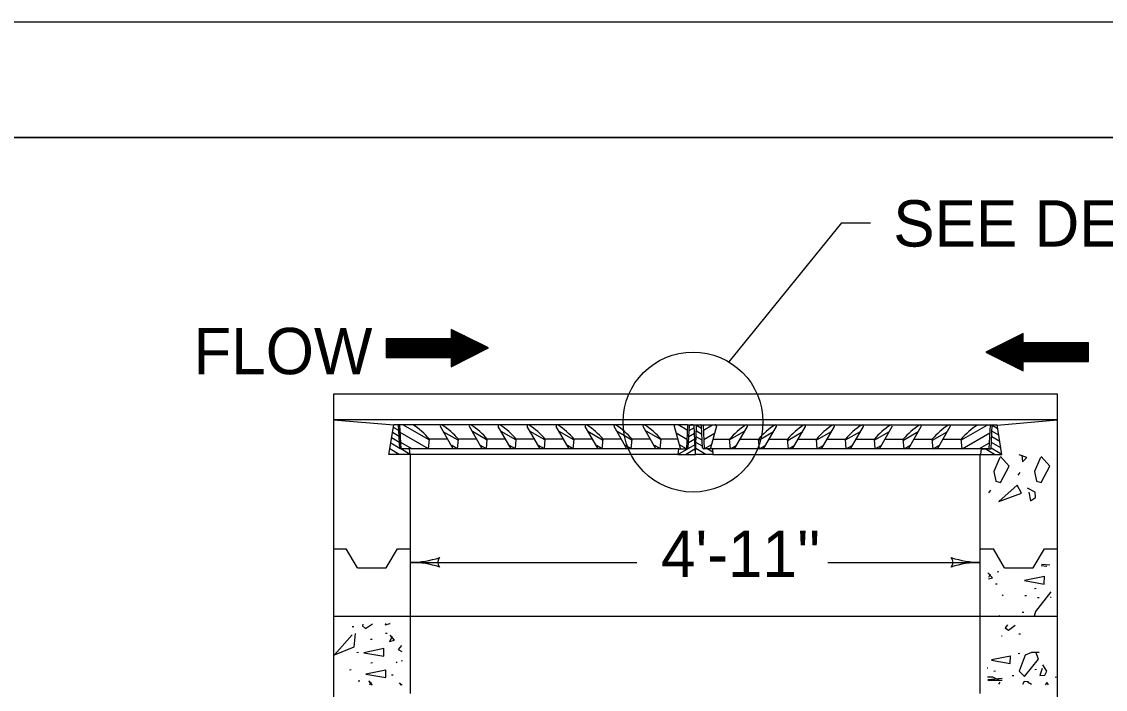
# Model space of a CAD drawing. Extents: x 1000 to 1036.3, y 1000 to 1022.
# Drawn here: x 1014.339 to 1019.016, y 1019.119 to 1022 of the extents above; entities that cross this region are included whole.
import ezdxf

# ---------------------------------------------------------------- set-up
doc = ezdxf.new("R2010")
doc.units = 0
for name, color, linetype in [('Level 1', 7, 'Continuous'), ('Level 10', 7, 'Continuous'), ('Level 11', 7, 'Continuous')]:
    doc.layers.add(name, color=color, linetype=linetype)

msp = doc.modelspace()

# ---------------------------------------------------------------- linework, layer by layer
at = {"layer": 'Level 1'}
for p, q in [((1017.8778, 1021.1319), (1017.3917, 1020.5315)), ((1017.8778, 1021.1319), (1018.0028, 1021.1319)), ((1018.8095, 1020.3926), (1015.6845, 1020.3926)), ((1015.6845, 1020.3926), (1015.6845, 1019.7259)), ((1018.8095, 1019.7259), (1018.8095, 1020.3926)), ((1018.8095, 1020.2815), (1015.6845, 1020.2815)), ((1015.6845, 1020.2815), (1015.9448, 1020.26)), ((1018.5493, 1020.2596), (1018.8095, 1020.2815)), ((1015.924, 1020.133), (1015.9448, 1020.2607)), ((1015.9683, 1020.21), (1015.9393, 1020.2267)), ((1015.967, 1020.2358), (1015.943, 1020.2495)), ((1017.213, 1020.2607), (1015.9448, 1020.2607)), ((1015.971, 1020.1565), (1015.9657, 1020.2607)), ((1015.9765, 1020.1568), (1015.9712, 1020.2607)), ((1016.095, 1020.1565), (1015.973, 1020.227)), ((1016.0975, 1020.1955), (1015.9847, 1020.2607)), ((1016.2017, 1020.1565), (1016.1462, 1020.2528)), ((1016.2223, 1020.1939), (1016.1588, 1020.2306)), ((1016.3267, 1020.1565), (1016.2712, 1020.2528)), ((1016.3483, 1020.1948), (1016.2847, 1020.2315)), ((1016.4517, 1020.1565), (1016.3962, 1020.2528)), ((1016.472, 1020.195), (1016.4085, 1020.2317)), ((1016.5767, 1020.1565), (1016.5212, 1020.2528)), ((1016.5975, 1020.1953), (1016.5338, 1020.232)), ((1016.7017, 1020.1565), (1016.646, 1020.2528)), ((1016.722, 1020.1952), (1016.6583, 1020.2318)), ((1016.8267, 1020.1565), (1016.771, 1020.2528)), ((1016.8463, 1020.1948), (1016.7827, 1020.2315)), ((1016.9515, 1020.1565), (1016.896, 1020.2528)), ((1016.9728, 1020.1948), (1016.9093, 1020.2315)), ((1017.0767, 1020.1565), (1017.021, 1020.2528)), ((1017.0977, 1020.1965), (1017.0342, 1020.2332)), ((1017.1555, 1020.2541), (1017.1807, 1020.1603)), ((1017.2092, 1020.1974), (1017.1637, 1020.2237)), ((1017.211, 1020.238), (1017.1717, 1020.2608)), ((1017.213, 1020.2607), (1017.2078, 1020.1565)), ((1017.213, 1020.2607), (1017.2923, 1020.2607)), ((1017.216, 1020.1614), (1017.2207, 1020.2556)), ((1017.2185, 1020.21), (1017.2433, 1020.2243)), ((1017.2197, 1020.2358), (1017.2423, 1020.2488)), ((1017.2368, 1020.2605), (1017.2258, 1020.2605)), ((1017.247, 1020.133), (1017.242, 1020.2557)), ((1017.247, 1020.133), (1017.252, 1020.2557)), ((1017.2752, 1020.2193), (1017.2512, 1020.2332)), ((1017.2738, 1020.245), (1017.2522, 1020.2575)), ((1017.2572, 1020.2607), (1017.2682, 1020.2607)), ((1017.278, 1020.1615), (1017.2733, 1020.2557)), ((1017.2798, 1020.2607), (1017.285, 1020.1565)), ((1017.2817, 1020.2607), (1018.521, 1020.2607)), ((1017.2818, 1020.238), (1017.3212, 1020.2608)), ((1017.2837, 1020.1974), (1017.3297, 1020.2239)), ((1017.3373, 1020.2541), (1017.3122, 1020.1603)), ((1017.3952, 1020.1965), (1017.4587, 1020.2332)), ((1017.4162, 1020.1565), (1017.4718, 1020.2528)), ((1017.52, 1020.1948), (1017.5835, 1020.2315)), ((1017.5413, 1020.1565), (1017.5968, 1020.2528)), ((1017.6465, 1020.1948), (1017.7102, 1020.2315)), ((1017.6662, 1020.1565), (1017.7218, 1020.2528)), ((1017.7708, 1020.1952), (1017.8345, 1020.2318)), ((1017.7912, 1020.1565), (1017.8468, 1020.2528)), ((1017.8953, 1020.1953), (1017.959, 1020.232)), ((1017.9162, 1020.1565), (1017.9717, 1020.2528)), ((1018.0208, 1020.195), (1018.0843, 1020.2317)), ((1018.0412, 1020.1565), (1018.0967, 1020.2528)), ((1018.1445, 1020.1948), (1018.2082, 1020.2315)), ((1018.1662, 1020.1565), (1018.2217, 1020.2528)), ((1018.2705, 1020.1939), (1018.334, 1020.2306)), ((1018.2912, 1020.1565), (1018.3467, 1020.2528)), ((1018.3953, 1020.1955), (1018.5062, 1020.2595)), ((1018.3978, 1020.1565), (1018.5172, 1020.2255)), ((1018.5192, 1020.2607), (1018.514, 1020.1565)), ((1018.5192, 1020.2607), (1018.5492, 1020.2607)), ((1018.523, 1020.1565), (1018.5283, 1020.2607)), ((1018.5565, 1020.2157), (1018.5268, 1020.2328)), ((1018.552, 1020.2432), (1018.5282, 1020.257)), ((1018.57, 1020.133), (1018.5492, 1020.2607)), ((1015.9708, 1020.1587), (1015.9318, 1020.1812)), ((1015.9697, 1020.1843), (1015.9357, 1020.2039)), ((1016.0228, 1020.1565), (1015.9752, 1020.1841)), ((1016.095, 1020.1565), (1016.0987, 1020.1982)), ((1016.1775, 1020.1982), (1016.0987, 1020.1982)), ((1016.22, 1020.1565), (1016.1948, 1020.171)), ((1016.22, 1020.1565), (1016.2237, 1020.1982)), ((1016.22, 1020.1565), (1016.2237, 1020.1982)), ((1016.3027, 1020.1982), (1016.2235, 1020.1982)), ((1016.345, 1020.1565), (1016.3198, 1020.171)), ((1016.345, 1020.1565), (1016.3487, 1020.1982)), ((1016.4272, 1020.1982), (1016.3482, 1020.1982)), ((1016.4698, 1020.1565), (1016.4448, 1020.171)), ((1016.4698, 1020.1565), (1016.4735, 1020.1982)), ((1016.5527, 1020.1982), (1016.4735, 1020.1982)), ((1016.5948, 1020.1565), (1016.5698, 1020.171)), ((1016.5948, 1020.1565), (1016.5985, 1020.1982)), ((1016.678, 1020.1982), (1016.5982, 1020.1982)), ((1016.7198, 1020.1565), (1016.6947, 1020.171)), ((1016.7198, 1020.1565), (1016.7235, 1020.1982)), ((1016.803, 1020.1982), (1016.724, 1020.1982)), ((1016.8448, 1020.1565), (1016.8197, 1020.171)), ((1016.8448, 1020.1565), (1016.8485, 1020.1982)), ((1016.928, 1020.1982), (1016.8487, 1020.1982)), ((1016.9698, 1020.1565), (1016.9447, 1020.171)), ((1016.9698, 1020.1565), (1016.9735, 1020.1982)), ((1017.0525, 1020.1982), (1016.9735, 1020.1982)), ((1017.0948, 1020.1565), (1017.0697, 1020.171)), ((1017.0948, 1020.1565), (1017.0985, 1020.1982)), ((1017.1705, 1020.1982), (1017.0985, 1020.1982)), ((1017.1715, 1020.133), (1017.2453, 1020.1757)), ((1017.2078, 1020.1565), (1017.178, 1020.1738)), ((1017.2172, 1020.1843), (1017.2443, 1020.2001)), ((1017.2777, 1020.1679), (1017.2492, 1020.1844)), ((1017.2765, 1020.1937), (1017.2502, 1020.2088)), ((1017.285, 1020.1565), (1017.3148, 1020.1738)), ((1017.3223, 1020.1982), (1017.3943, 1020.1982)), ((1017.398, 1020.1565), (1017.3943, 1020.1982)), ((1017.398, 1020.1565), (1017.4232, 1020.171)), ((1017.4403, 1020.1982), (1017.5193, 1020.1982)), ((1017.523, 1020.1565), (1017.5193, 1020.1982)), ((1017.523, 1020.1565), (1017.5482, 1020.171)), ((1017.5648, 1020.1982), (1017.6442, 1020.1982)), ((1017.648, 1020.1565), (1017.6443, 1020.1982)), ((1017.648, 1020.1565), (1017.6732, 1020.171)), ((1017.6898, 1020.1982), (1017.7688, 1020.1982)), ((1017.773, 1020.1565), (1017.7693, 1020.1982)), ((1017.773, 1020.1565), (1017.7982, 1020.171)), ((1017.8148, 1020.1982), (1017.8947, 1020.1982)), ((1017.898, 1020.1565), (1017.8943, 1020.1982)), ((1017.898, 1020.1565), (1017.923, 1020.171)), ((1017.9402, 1020.1982), (1018.0193, 1020.1982)), ((1018.023, 1020.1565), (1018.0193, 1020.1982)), ((1018.023, 1020.1565), (1018.048, 1020.171)), ((1018.0657, 1020.1982), (1018.1447, 1020.1982)), ((1018.1478, 1020.1565), (1018.1442, 1020.1982)), ((1018.1478, 1020.1565), (1018.173, 1020.171)), ((1018.1902, 1020.1982), (1018.2693, 1020.1982)), ((1018.2728, 1020.1565), (1018.2692, 1020.1982)), ((1018.2728, 1020.1565), (1018.2692, 1020.1982)), ((1018.2728, 1020.1565), (1018.298, 1020.171)), ((1018.3153, 1020.1982), (1018.3942, 1020.1982)), ((1018.3978, 1020.1565), (1018.3942, 1020.1982)), ((1018.473, 1020.1582), (1018.5135, 1020.1817)), ((1018.5655, 1020.1606), (1018.5245, 1020.1843)), ((1018.561, 1020.1881), (1018.5257, 1020.2085)), ((1016.0152, 1020.133), (1015.924, 1020.133)), ((1015.9688, 1020.133), (1015.9283, 1020.1565)), ((1016.0127, 1020.1565), (1015.971, 1020.1565)), ((1016.0152, 1020.133), (1015.9747, 1020.1565)), ((1016.0152, 1020.133), (1016.0127, 1020.1565)), ((1017.174, 1020.1565), (1016.0127, 1020.1565)), ((1017.1715, 1020.133), (1016.0152, 1020.133)), ((1016.0178, 1019.7259), (1016.0178, 1020.133)), ((1017.174, 1020.1565), (1017.1715, 1020.133)), ((1017.1715, 1020.133), (1017.247, 1020.133)), ((1017.174, 1020.1565), (1017.2108, 1020.1565)), ((1017.2038, 1020.133), (1017.2445, 1020.1565)), ((1017.3225, 1020.133), (1017.247, 1020.133)), ((1017.2918, 1020.133), (1017.248, 1020.1583)), ((1017.32, 1020.1565), (1017.2832, 1020.1565)), ((1018.514, 1020.1565), (1017.285, 1020.1565)), ((1017.3215, 1020.1427), (1017.2977, 1020.1565)), ((1017.32, 1020.1565), (1017.3225, 1020.133)), ((1017.3225, 1020.133), (1018.4788, 1020.133)), ((1018.4762, 1019.7259), (1018.4762, 1020.133)), ((1018.4762, 1019.7259), (1018.4762, 1020.133)), ((1018.4788, 1020.133), (1018.4813, 1020.1565)), ((1018.4788, 1020.133), (1018.57, 1020.133)), ((1018.4813, 1020.1565), (1018.523, 1020.1565)), ((1018.5377, 1020.133), (1018.497, 1020.1565)), ((1018.57, 1020.133), (1018.5232, 1020.1601)), ((1015.6845, 1019.7259), (1015.6852, 1019.7259)), ((1015.6845, 1019.7259), (1015.6845, 1018.1426)), ((1015.6852, 1019.7259), (1015.74, 1019.7259)), ((1015.788, 1019.6426), (1015.74, 1019.7259)), ((1015.9122, 1019.6426), (1015.9603, 1019.7259)), ((1015.9603, 1019.7259), (1016.0177, 1019.7259)), ((1016.0178, 1019.4343), (1016.0178, 1019.7259)), ((1018.4762, 1019.4343), (1018.4762, 1019.7259)), ((1018.4773, 1019.7259), (1018.478, 1019.7259)), ((1018.478, 1019.7259), (1018.5328, 1019.7259)), ((1018.581, 1019.6426), (1018.5328, 1019.7259)), ((1018.7052, 1019.6426), (1018.7533, 1019.7259)), ((1018.7533, 1019.7259), (1018.8107, 1019.7259)), ((1018.8095, 1018.1426), (1018.8095, 1019.7259)), ((1015.788, 1019.6426), (1015.9122, 1019.6426)), ((1018.581, 1019.6426), (1018.7052, 1019.6426)), ((1015.6845, 1019.4343), (1018.8095, 1019.4343)), ((1016.0178, 1019.1009), (1016.0178, 1019.4343)), ((1018.4762, 1019.1009), (1018.4762, 1019.4343))]:
    msp.add_line(p, q, dxfattribs=at)
for points in [[(1016.3538, 1020.5921), (1016.1928, 1020.6723), (1016.1928, 1020.6321), (1015.9115, 1020.6321), (1015.9115, 1020.5515), (1016.1928, 1020.5515), (1016.1928, 1020.5113)], [(1018.5005, 1020.5736), (1018.6615, 1020.4934), (1018.6615, 1020.5336), (1018.943, 1020.5336), (1018.943, 1020.6142), (1018.6615, 1020.6142), (1018.6615, 1020.6544)]]:
    msp.add_lwpolyline(points, close=True, dxfattribs=at)
for points in [[(1016.1933, 1020.6723), (1016.1928, 1020.6723)], [(1016.201, 1020.6681), (1016.1928, 1020.6681)], [(1016.209, 1020.6643), (1016.1928, 1020.6643)], [(1016.2175, 1020.6605), (1016.1928, 1020.6605)], [(1016.2255, 1020.6563), (1016.1928, 1020.6563)], [(1016.2337, 1020.6519), (1016.1928, 1020.6519)], [(1016.2415, 1020.6479), (1016.1928, 1020.6479)], [(1016.2497, 1020.6439), (1016.1928, 1020.6439)], [(1016.2578, 1020.6399), (1016.1928, 1020.6399)], [(1018.6333, 1020.6405), (1018.6615, 1020.6405)], [(1018.6415, 1020.6443), (1018.6615, 1020.6443)], [(1018.6493, 1020.6483), (1018.6615, 1020.6483)], [(1018.6577, 1020.6524), (1018.6615, 1020.6524)], [(1016.274, 1020.6319), (1015.9115, 1020.6319)], [(1016.278, 1020.6302), (1015.9115, 1020.6302)], [(1016.286, 1020.6259), (1015.9115, 1020.6259)], [(1016.294, 1020.6219), (1015.9115, 1020.6219)], [(1016.3022, 1020.6181), (1015.9115, 1020.6181)], [(1016.31, 1020.6139), (1015.9115, 1020.6139)], [(1016.3182, 1020.6098), (1015.9115, 1020.6098)], [(1016.3263, 1020.6058), (1015.9115, 1020.6058)], [(1016.3343, 1020.6021), (1015.9115, 1020.6021)], [(1016.3423, 1020.5979), (1015.9115, 1020.5979)], [(1016.3423, 1020.5979), (1015.9115, 1020.5979)], [(1016.3503, 1020.5939), (1015.9115, 1020.5939)], [(1016.2657, 1020.6359), (1016.1928, 1020.6359)], [(1018.5372, 1020.5922), (1018.943, 1020.5922)], [(1018.5452, 1020.5962), (1018.943, 1020.5962)], [(1018.5533, 1020.6), (1018.943, 1020.6)], [(1018.5613, 1020.6042), (1018.943, 1020.6042)], [(1018.5693, 1020.6082), (1018.943, 1020.6082)], [(1018.5772, 1020.6121), (1018.943, 1020.6121)], [(1018.5852, 1020.6161), (1018.6615, 1020.6161)], [(1018.5935, 1020.6203), (1018.6615, 1020.6203)], [(1018.5935, 1020.6203), (1018.6615, 1020.6203)], [(1018.6012, 1020.6243), (1018.6615, 1020.6243)], [(1018.6093, 1020.6282), (1018.6615, 1020.6282)], [(1018.6173, 1020.6321), (1018.6615, 1020.6321)], [(1018.6255, 1020.6362), (1018.6615, 1020.6362)], [(1016.3488, 1020.5897), (1015.9115, 1020.5897)], [(1016.3413, 1020.5856), (1015.9115, 1020.5856)], [(1016.333, 1020.5816), (1015.9115, 1020.5816)], [(1016.325, 1020.5776), (1015.9115, 1020.5776)], [(1016.3172, 1020.5735), (1015.9115, 1020.5735)], [(1016.3092, 1020.5695), (1015.9115, 1020.5695)], [(1016.301, 1020.5657), (1015.9115, 1020.5657)], [(1016.293, 1020.5615), (1015.9115, 1020.5615)], [(1016.285, 1020.5575), (1015.9115, 1020.5575)], [(1016.2772, 1020.5536), (1015.9115, 1020.5536)], [(1016.2692, 1020.5496), (1016.1928, 1020.5496)], [(1016.2608, 1020.5453), (1016.1928, 1020.5453)], [(1016.2608, 1020.5453), (1016.1928, 1020.5453)], [(1018.504, 1020.5718), (1018.943, 1020.5718)], [(1018.5055, 1020.576), (1018.943, 1020.576)], [(1018.512, 1020.5678), (1018.943, 1020.5678)], [(1018.512, 1020.5678), (1018.943, 1020.5678)], [(1018.5132, 1020.5801), (1018.943, 1020.5801)], [(1018.52, 1020.5636), (1018.943, 1020.5636)], [(1018.5213, 1020.5841), (1018.943, 1020.5841)], [(1018.528, 1020.5599), (1018.943, 1020.5599)], [(1018.5293, 1020.5881), (1018.943, 1020.5881)], [(1018.5362, 1020.5559), (1018.943, 1020.5559)], [(1018.5443, 1020.5518), (1018.943, 1020.5518)], [(1018.5522, 1020.5476), (1018.943, 1020.5476)], [(1018.5603, 1020.5438), (1018.943, 1020.5438)], [(1016.2532, 1020.5413), (1016.1928, 1020.5413)], [(1016.245, 1020.5375), (1016.1928, 1020.5375)], [(1016.237, 1020.5336), (1016.1928, 1020.5336)], [(1016.2288, 1020.5295), (1016.1928, 1020.5295)], [(1016.221, 1020.5252), (1016.1928, 1020.5252)], [(1016.2128, 1020.5213), (1016.1928, 1020.5213)], [(1016.205, 1020.5173), (1016.1928, 1020.5173)], [(1016.1967, 1020.5133), (1016.1928, 1020.5133)], [(1018.5683, 1020.5398), (1018.943, 1020.5398)], [(1018.5763, 1020.5355), (1018.943, 1020.5355)], [(1018.5803, 1020.5338), (1018.943, 1020.5338)], [(1018.5888, 1020.5298), (1018.6615, 1020.5298)], [(1018.5967, 1020.5258), (1018.6615, 1020.5258)], [(1018.6048, 1020.5218), (1018.6615, 1020.5218)], [(1018.613, 1020.5178), (1018.6615, 1020.5178)], [(1018.6208, 1020.5138), (1018.6615, 1020.5138)], [(1018.629, 1020.5094), (1018.6615, 1020.5094)], [(1018.637, 1020.5052), (1018.6615, 1020.5052)], [(1018.6453, 1020.5014), (1018.6615, 1020.5014)], [(1018.6533, 1020.4976), (1018.6615, 1020.4976)], [(1018.6612, 1020.4934), (1018.6615, 1020.4934)], [(1018.5608, 1020.1193), (1018.5343, 1020.0585), (1018.5435, 1020.017), (1018.564, 1020.0115), (1018.6008, 1020.0821), (1018.563, 1020.1243)], [(1018.6563, 1020.1301), (1018.6585, 1020.1006), (1018.6775, 1020.1189), (1018.6438, 1020.1303)], [(1018.7367, 1020.1193), (1018.7102, 1020.0585), (1018.7193, 1020.017), (1018.7397, 1020.0115), (1018.7765, 1020.0821), (1018.7387, 1020.1243)], [(1018.647, 1020.054), (1018.6387, 1020.0429)], [(1018.6357, 1019.9995), (1018.5567, 1019.9293), (1018.6545, 1019.9648), (1018.6352, 1020.0005)], [(1018.6858, 1019.9701), (1018.6938, 1019.9328), (1018.7153, 1019.9465), (1018.713, 1019.9698), (1018.6795, 1019.9874)], [(1018.52, 1019.9778), (1018.5117, 1019.9668)], [(1018.7773, 1019.6548), (1018.7413, 1019.657)], [(1018.5292, 1019.5996), (1018.5097, 1019.6218)], [(1018.5185, 1019.6165), (1018.5115, 1019.602)], [(1018.5562, 1019.6256), (1018.549, 1019.6247)], [(1018.739, 1019.6537), (1018.763, 1019.6503)], [(1018.5125, 1019.5953), (1018.5292, 1019.5996)], [(1018.5497, 1019.5733), (1018.5425, 1019.5723)], [(1018.753, 1019.6058), (1018.6668, 1019.5879), (1018.7522, 1019.5728), (1018.753, 1019.6067)], [(1018.5748, 1019.5223), (1018.5703, 1019.5258)], [(1018.6755, 1019.5231), (1018.6683, 1019.5222)], [(1018.717, 1019.5536), (1018.7098, 1019.5527)], [(1018.7808, 1019.5392), (1018.715, 1019.4547)], [(1018.7825, 1019.5146), (1018.779, 1019.5178)], [(1018.73, 1019.5143), (1018.723, 1019.5135)], [(1018.5605, 1019.436), (1018.5563, 1019.4343)], [(1018.6647, 1019.4511), (1018.6575, 1019.4502)], [(1018.715, 1019.4547), (1018.709, 1019.4343)], [(1015.7723, 1019.3889), (1015.7653, 1019.388)], [(1015.8117, 1019.3998), (1015.8098, 1019.3936)], [(1015.8098, 1019.3936), (1015.8222, 1019.3812)], [(1015.8222, 1019.3812), (1015.8535, 1019.401)], [(1015.9098, 1019.4025), (1015.9073, 1019.3972)], [(1015.9073, 1019.3972), (1015.9287, 1019.4025)], [(1015.9287, 1019.4025), (1015.9283, 1019.403)], [(1018.5935, 1019.3973), (1018.5845, 1019.3847)], [(1018.5845, 1019.3847), (1018.5987, 1019.374)], [(1018.5987, 1019.374), (1018.6277, 1019.396)], [(1015.7653, 1019.3536), (1015.6888, 1019.2682), (1015.7733, 1019.302), (1015.7795, 1019.3598)], [(1015.851, 1019.3343), (1015.8438, 1019.3335)], [(1015.9163, 1019.3606), (1015.9093, 1019.3597)], [(1015.9377, 1019.3474), (1015.927, 1019.3252), (1015.9483, 1019.3305), (1015.9288, 1019.3528)], [(1018.5708, 1019.3488), (1018.5685, 1019.3485)], [(1018.6493, 1019.3575), (1018.6422, 1019.3567)], [(1015.9023, 1019.2948), (1015.816, 1019.2771), (1015.9013, 1019.262), (1015.9023, 1019.2958)], [(1015.9785, 1019.3078), (1015.9637, 1019.2904)], [(1015.9637, 1019.2904), (1015.98, 1019.2822)], [(1015.792, 1019.2777), (1015.785, 1019.2768)], [(1015.9592, 1019.2357), (1015.9557, 1019.233)], [(1015.9825, 1019.2417), (1015.9768, 1019.241)], [(1018.5242, 1019.2443), (1018.606, 1019.2298)], [(1018.6068, 1019.2627), (1018.5252, 1019.2458)], [(1018.606, 1019.2298), (1018.6068, 1019.2635)], [(1018.6472, 1019.2738), (1018.64, 1019.2728)], [(1018.7302, 1019.2783), (1018.6973, 1019.2775), (1018.6698, 1019.2668), (1018.6448, 1019.1975), (1018.6672, 1019.1743), (1018.7275, 1019.249), (1018.7168, 1019.2793)], [(1015.7615, 1019.2026), (1015.7543, 1019.2017)], [(1015.911, 1019.2023), (1015.8248, 1019.1846), (1015.9102, 1019.1695), (1015.911, 1019.2033)], [(1015.8532, 1019.2332), (1015.846, 1019.2323)], [(1018.5097, 1019.2105), (1018.5055, 1019.21)], [(1018.5423, 1019.1974), (1018.5353, 1019.1965)], [(1018.7192, 1019.204), (1018.712, 1019.2031)], [(1018.7435, 1019.209), (1018.7338, 1019.1788), (1018.7552, 1019.1797), (1018.7632, 1019.1975), (1018.7462, 1019.2242)], [(1015.7985, 1019.1546), (1015.7915, 1019.1537)], [(1015.8533, 1019.1372), (1015.8372, 1019.1555)], [(1015.846, 1019.1502), (1015.8398, 1019.1372)], [(1015.9425, 1019.1808), (1015.9355, 1019.1799)], [(1015.9787, 1019.1372), (1015.9702, 1019.1468)], [(1015.9792, 1019.1415), (1015.977, 1019.1372)], [(1018.5302, 1019.1717), (1018.5082, 1019.1717)], [(1018.5712, 1019.1655), (1018.509, 1019.1603)], [(1018.5092, 1019.1583), (1018.5702, 1019.1583)], [(1018.5613, 1019.1575), (1018.5302, 1019.1717)], [(1018.5568, 1019.1418), (1018.5622, 1019.1495)], [(1018.621, 1019.1778), (1018.6138, 1019.1768)], [(1018.6653, 1019.1522), (1018.659, 1019.1403)], [(1018.6848, 1019.1513), (1018.6653, 1019.1522)], [(1018.6973, 1019.1397), (1018.6973, 1019.1398), (1018.6795, 1019.1503)], [(1018.7658, 1019.1503), (1018.7562, 1019.1389)], [(1018.7685, 1019.1423), (1018.7587, 1019.1423)], [(1018.7713, 1019.1387), (1018.7685, 1019.1423)], [(1018.8063, 1019.1713), (1018.7993, 1019.1703)]]:
    msp.add_lwpolyline(points, dxfattribs=at)
msp.add_circle((1017.2365, 1020.2723), 0.302, dxfattribs=at)
for centre, radius, start, end in [((1015.8657, 1020.0037), 0.3034, 39.8543, 57.8499), ((1016.1507, 1020.2554), 0.00523, 51.3316, 210.0063), ((1015.9907, 1020.0037), 0.3034, 39.8522, 57.4322), ((1016.2757, 1020.2554), 0.00523, 51.3316, 210.0063), ((1016.1156, 1020.0037), 0.3034, 39.8522, 57.4322), ((1016.4007, 1020.2554), 0.00523, 51.3316, 210.0063), ((1016.2406, 1020.0037), 0.3034, 39.8522, 57.4322), ((1016.5256, 1020.2554), 0.00523, 51.3316, 210.0063), ((1016.3656, 1020.0037), 0.3034, 39.8522, 57.4322), ((1016.6506, 1020.2554), 0.00523, 51.3316, 210.0063), ((1016.4905, 1020.0037), 0.3034, 39.8522, 57.4322), ((1016.7756, 1020.2554), 0.00523, 51.3316, 210.0063), ((1016.6155, 1020.0037), 0.3034, 39.8522, 57.4322), ((1016.9005, 1020.2554), 0.00523, 51.3316, 210.0063), ((1016.7405, 1020.0037), 0.3034, 39.8522, 57.4322), ((1017.0255, 1020.2554), 0.00523, 51.3316, 210.0063), ((1016.8655, 1020.0037), 0.3034, 39.8522, 57.4322), ((1017.1606, 1020.2554), 0.00521, 90, 195.0009), ((1017.2259, 1020.2553), 0.00521, 90, 177.1376), ((1017.2368, 1020.2554), 0.00521, 2.3377, 90), ((1017.2572, 1020.2554), 0.00521, 90, 177.6623), ((1017.2681, 1020.2553), 0.00521, 2.8624, 90), ((1017.3322, 1020.2554), 0.00521, 344.9991, 90), ((1017.6273, 1020.0037), 0.3034, 122.5678, 140.1478), ((1017.4673, 1020.2554), 0.00523, 329.9937, 128.6684), ((1017.7523, 1020.0037), 0.3034, 122.5678, 140.1478), ((1017.5922, 1020.2554), 0.00523, 329.9937, 128.6684), ((1017.8773, 1020.0037), 0.3034, 122.5678, 140.1478), ((1017.7172, 1020.2554), 0.00523, 329.9937, 128.6684), ((1018.0022, 1020.0037), 0.3034, 122.5678, 140.1478), ((1017.8422, 1020.2554), 0.00523, 329.9937, 128.6684), ((1018.1272, 1020.0037), 0.3034, 122.5678, 140.1478), ((1017.9672, 1020.2554), 0.00523, 329.9937, 128.6684), ((1018.2522, 1020.0037), 0.3034, 122.5678, 140.1478), ((1018.0921, 1020.2554), 0.00523, 329.9937, 128.6684), ((1018.3772, 1020.0037), 0.3034, 122.5678, 140.1478), ((1018.2171, 1020.2554), 0.00523, 329.9937, 128.6684), ((1018.5021, 1020.0037), 0.3034, 122.5678, 140.1478), ((1018.3421, 1020.2554), 0.00523, 329.9937, 128.6684), ((1018.6271, 1020.0037), 0.3034, 122.5678, 140.1478), ((1017.1857, 1020.1617), 0.00521, 195.0009, 270), ((1017.2108, 1020.1617), 0.00521, 270, 357.1365), ((1017.2832, 1020.1617), 0.00521, 182.8636, 270), ((1017.3071, 1020.1617), 0.00521, 270, 344.9991), ((1016.0179, 1020.0579), 0.3909, 269.9878, 270), ((1016.0179, 1020.0579), 0.3909, 270, 288.6688), ((1016.0179, 1019.2761), 0.3909, 71.3472, 89.9939), ((1016.1665, 1019.667), 0.0313, 138.7746, 220.8913), ((1018.3275, 1019.667), 0.0313, 318.7746, 40.8913), ((1018.4762, 1019.2761), 0.3909, 90, 108.6688), ((1018.4762, 1020.0579), 0.3909, 251.3472, 269.9939), ((1018.4762, 1019.2761), 0.3909, 89.9878, 90)]:
    msp.add_arc(centre, radius, start, end, dxfattribs=at)
at = {"layer": 'Level 10'}
for p, q in [((1000, 1022), (1036, 1022)), ((1007, 1021.5), (1035.5, 1021.5)), ((1016.0178, 1019.667), (1016.994, 1019.667)), ((1017.8178, 1019.667), (1018.4762, 1019.667))]:
    msp.add_line(p, q, dxfattribs=at)
at = {"layer": 'Level 11'}
msp.add_lwpolyline([(1007, 1000.5), (1035.5, 1000.5), (1035.5, 1021.5), (1007, 1021.5)], close=True, dxfattribs=at)

# ---------------------------------------------------------------- texts
at = {"layer": 'Level 1'}
for s, p in [("SEE DETAIL ''A''", (1018.101, 1021.0296)), ('FLOW', (1015.0802, 1020.4788)), ("4'-11''", (1017.0985, 1019.6039))]:
    msp.add_text(s, height=0.2, dxfattribs=at).set_placement(p)

doc.saveas('drawing.dxf')
